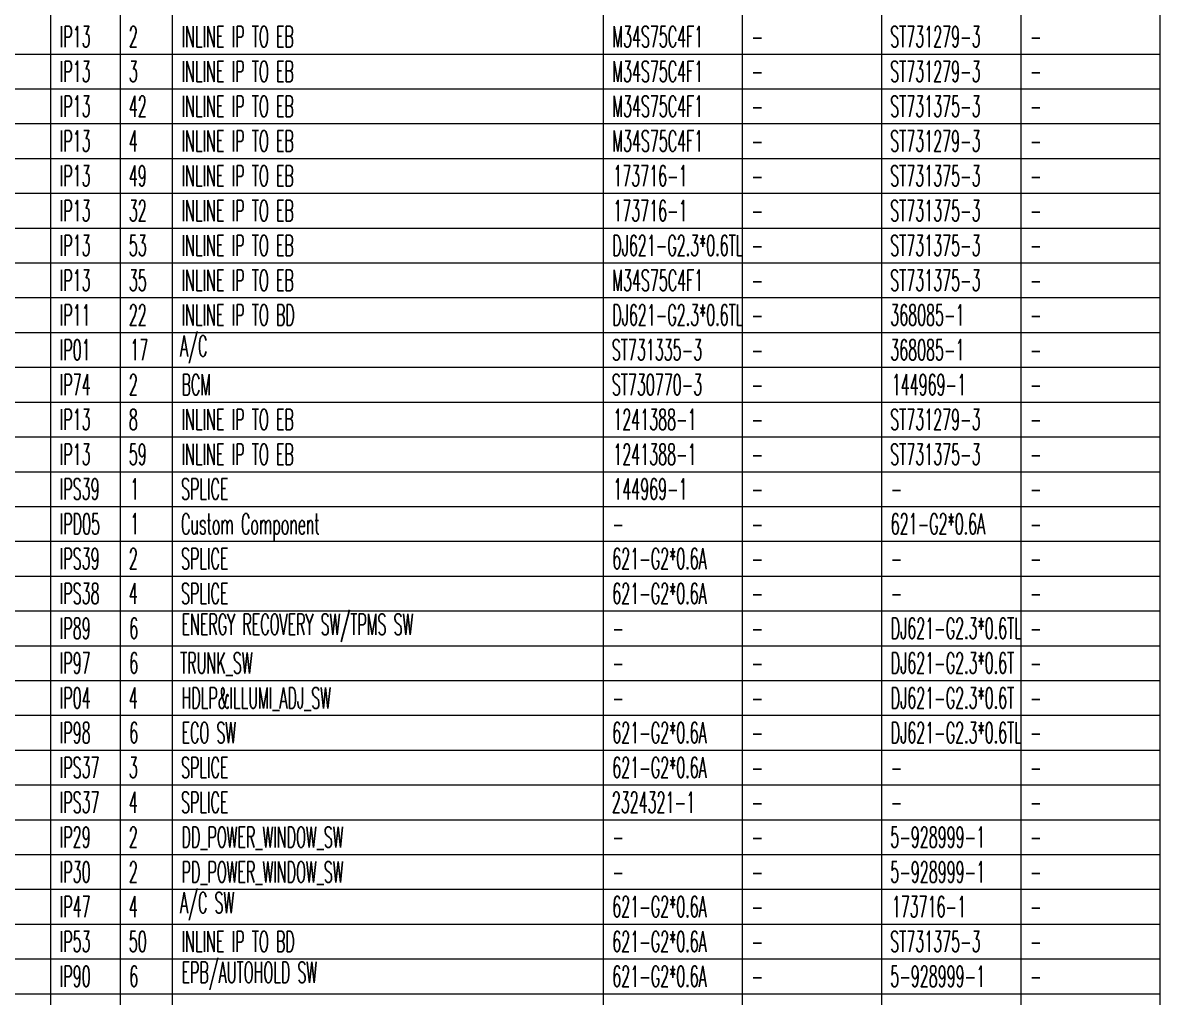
# Model space of a CAD drawing. Header units: inches. Extents: x 47316 to 59086, y 3141 to 11743.
# Drawn here: x 54927.5 to 55090.9, y 8649.7 to 8789.7 of the extents above; entities that cross this region are included whole.
import ezdxf

# ---------------------------------------------------------------- set-up
doc = ezdxf.new("R2010")
doc.units = ezdxf.units.IN
doc.header["$MEASUREMENT"] = 0
doc.styles.get("Standard").update_dxf_attribs({"font": ''})
doc.styles.get('Standard').set_extended_font_data('SimSun')

msp = doc.modelspace()

# ---------------------------------------------------------------- linework, layer by layer
at = {"color": 0, "linetype": 'Continuous', "lineweight": 15}
for p, q in [((54931.56, 8425.24), (54931.56, 8930.24)), ((54941.56, 8425.24), (54941.56, 8930.24)), ((54949.06, 8425.24), (54949.06, 8930.24)), ((55010.95, 8425.24), (55010.95, 8930.24)), ((55030.95, 8425.24), (55030.95, 8930.24)), ((55050.95, 8425.24), (55050.95, 8930.24)), ((55070.95, 8425.24), (55070.95, 8930.24)), ((55090.95, 8425.24), (55090.95, 8930.24)), ((54764.1, 8785.24), (55090.95, 8785.24)), ((54764.1, 8780.24), (55090.95, 8780.24)), ((54764.1, 8775.24), (55090.95, 8775.24)), ((54764.1, 8770.24), (55090.95, 8770.24)), ((54764.1, 8765.24), (55090.95, 8765.24)), ((54764.1, 8760.24), (55090.95, 8760.24)), ((54764.1, 8755.24), (55090.95, 8755.24)), ((54764.1, 8750.24), (55090.95, 8750.24)), ((54764.1, 8745.24), (55090.95, 8745.24)), ((54764.1, 8740.24), (55090.95, 8740.24)), ((54764.1, 8735.24), (55090.95, 8735.24)), ((54764.1, 8730.24), (55090.95, 8730.24)), ((54764.1, 8725.24), (55090.95, 8725.24)), ((54764.1, 8720.24), (55090.95, 8720.24)), ((54764.1, 8715.24), (55090.95, 8715.24)), ((54764.1, 8710.24), (55090.95, 8710.24)), ((54764.1, 8705.24), (55090.95, 8705.24)), ((54764.1, 8700.24), (55090.95, 8700.24)), ((54764.1, 8695.24), (55090.95, 8695.24)), ((54764.1, 8690.24), (55090.95, 8690.24)), ((54764.1, 8685.24), (55090.95, 8685.24)), ((54764.1, 8680.24), (55090.95, 8680.24)), ((54764.1, 8675.24), (55090.95, 8675.24)), ((54764.1, 8670.24), (55090.95, 8670.24)), ((54764.1, 8665.24), (55090.95, 8665.24)), ((54764.1, 8660.24), (55090.95, 8660.24)), ((54764.1, 8655.24), (55090.95, 8655.24)), ((54764.1, 8650.24), (55090.95, 8650.24))]:
    msp.add_line(p, q, dxfattribs=at)

# ---------------------------------------------------------------- texts
at = {"color": 7, "linetype": 'Continuous', "lineweight": 15, "char_height": 3, "attachment_point": 1}
for s, insert, width in [('\\Fromans.shx;\\W0.5000000000;\\T1.0000000000;\\o\\lIP13', (54932.84, 8789.24), 4.9286), ('\\Fromans.shx;\\W0.5000000000;\\T1.0000000000;\\o\\l2', (54942.77, 8789.24), 1.4286), ('\\Fromans.shx;\\W0.5000000000;\\T1.0000000000;\\o\\lINLINE IP TO EB', (54950.34, 8789.24), 19), ('\\Fromans.shx;\\W0.5000000000;\\T1.0000000000;\\o\\lM34S75C4F1', (55012.23, 8789.24), 14.5), ('\\Fromans.shx;\\W0.5000000000;\\T1.0000000000;\\o\\lST731279-3', (55052.16, 8789.24), 14.4286), ('\\Fromans.shx;\\W0.5000000000;\\T1.0000000000;\\o\\l-', (55032.23, 8789.24), 1.8571), ('\\Fromans.shx;\\W0.5000000000;\\T1.0000000000;\\o\\l-', (55072.23, 8789.24), 1.8571), ('\\Fromans.shx;\\W0.5000000000;\\T1.0000000000;\\o\\lIP13', (54932.84, 8784.24), 4.9286), ('\\Fromans.shx;\\W0.5000000000;\\T1.0000000000;\\o\\l3', (54942.77, 8784.24), 1.4286), ('\\Fromans.shx;\\W0.5000000000;\\T1.0000000000;\\o\\lINLINE IP TO EB', (54950.34, 8784.24), 19), ('\\Fromans.shx;\\W0.5000000000;\\T1.0000000000;\\o\\lM34S75C4F1', (55012.23, 8784.24), 14.5), ('\\Fromans.shx;\\W0.5000000000;\\T1.0000000000;\\o\\lST731279-3', (55052.16, 8784.24), 14.4286), ('\\Fromans.shx;\\W0.5000000000;\\T1.0000000000;\\o\\l-', (55032.23, 8784.24), 1.8571), ('\\Fromans.shx;\\W0.5000000000;\\T1.0000000000;\\o\\l-', (55072.23, 8784.24), 1.8571), ('\\Fromans.shx;\\W0.5000000000;\\T1.0000000000;\\o\\lIP13', (54932.84, 8779.24), 4.9286), ('\\Fromans.shx;\\W0.5000000000;\\T1.0000000000;\\o\\l42', (54942.77, 8779.24), 2.8571), ('\\Fromans.shx;\\W0.5000000000;\\T1.0000000000;\\o\\lINLINE IP TO EB', (54950.34, 8779.24), 19), ('\\Fromans.shx;\\W0.5000000000;\\T1.0000000000;\\o\\lM34S75C4F1', (55012.23, 8779.24), 14.5), ('\\Fromans.shx;\\W0.5000000000;\\T1.0000000000;\\o\\lST731375-3', (55052.16, 8779.24), 14.4286), ('\\Fromans.shx;\\W0.5000000000;\\T1.0000000000;\\o\\l-', (55032.23, 8779.24), 1.8571), ('\\Fromans.shx;\\W0.5000000000;\\T1.0000000000;\\o\\l-', (55072.23, 8779.24), 1.8571), ('\\Fromans.shx;\\W0.5000000000;\\T1.0000000000;\\o\\lIP13', (54932.84, 8774.24), 4.9286), ('\\Fromans.shx;\\W0.5000000000;\\T1.0000000000;\\o\\l4', (54942.77, 8774.24), 1.4286), ('\\Fromans.shx;\\W0.5000000000;\\T1.0000000000;\\o\\lINLINE IP TO EB', (54950.34, 8774.24), 19), ('\\Fromans.shx;\\W0.5000000000;\\T1.0000000000;\\o\\lM34S75C4F1', (55012.23, 8774.24), 14.5), ('\\Fromans.shx;\\W0.5000000000;\\T1.0000000000;\\o\\lST731279-3', (55052.16, 8774.24), 14.4286), ('\\Fromans.shx;\\W0.5000000000;\\T1.0000000000;\\o\\l-', (55032.23, 8774.24), 1.8571), ('\\Fromans.shx;\\W0.5000000000;\\T1.0000000000;\\o\\l-', (55072.23, 8774.24), 1.8571), ('\\Fromans.shx;\\W0.5000000000;\\T1.0000000000;\\o\\lIP13', (54932.84, 8769.24), 4.9286), ('\\Fromans.shx;\\W0.5000000000;\\T1.0000000000;\\o\\l49', (54942.77, 8769.24), 2.8571), ('\\Fromans.shx;\\W0.5000000000;\\T1.0000000000;\\o\\lINLINE IP TO EB', (54950.34, 8769.24), 19), ('\\Fromans.shx;\\W0.5000000000;\\T1.0000000000;\\o\\l173716-1', (55012.38, 8769.24), 11.8571), ('\\Fromans.shx;\\W0.5000000000;\\T1.0000000000;\\o\\lST731375-3', (55052.16, 8769.24), 14.4286), ('\\Fromans.shx;\\W0.5000000000;\\T1.0000000000;\\o\\l-', (55032.23, 8769.24), 1.8571), ('\\Fromans.shx;\\W0.5000000000;\\T1.0000000000;\\o\\l-', (55072.23, 8769.24), 1.8571), ('\\Fromans.shx;\\W0.5000000000;\\T1.0000000000;\\o\\lIP13', (54932.84, 8764.24), 4.9286), ('\\Fromans.shx;\\W0.5000000000;\\T1.0000000000;\\o\\l32', (54942.77, 8764.24), 2.8571), ('\\Fromans.shx;\\W0.5000000000;\\T1.0000000000;\\o\\lINLINE IP TO EB', (54950.34, 8764.24), 19), ('\\Fromans.shx;\\W0.5000000000;\\T1.0000000000;\\o\\l173716-1', (55012.38, 8764.24), 11.8571), ('\\Fromans.shx;\\W0.5000000000;\\T1.0000000000;\\o\\lST731375-3', (55052.16, 8764.24), 14.4286), ('\\Fromans.shx;\\W0.5000000000;\\T1.0000000000;\\o\\l-', (55032.23, 8764.24), 1.8571), ('\\Fromans.shx;\\W0.5000000000;\\T1.0000000000;\\o\\l-', (55072.23, 8764.24), 1.8571), ('\\Fromans.shx;\\W0.5000000000;\\T1.0000000000;\\o\\lIP13', (54932.84, 8759.24), 4.9286), ('\\Fromans.shx;\\W0.5000000000;\\T1.0000000000;\\o\\l53', (54942.77, 8759.24), 2.8571), ('\\Fromans.shx;\\W0.5000000000;\\T1.0000000000;\\o\\lINLINE IP TO EB', (54950.34, 8759.24), 19), ('\\Fromans.shx;\\W0.5000000000;\\T1.0000000000;\\o\\lDJ621-G2.3*0.6TL', (55012.23, 8759.24), 20.9286), ('\\Fromans.shx;\\W0.5000000000;\\T1.0000000000;\\o\\lST731375-3', (55052.16, 8759.24), 14.4286), ('\\Fromans.shx;\\W0.5000000000;\\T1.0000000000;\\o\\l-', (55032.23, 8759.24), 1.8571), ('\\Fromans.shx;\\W0.5000000000;\\T1.0000000000;\\o\\l-', (55072.23, 8759.24), 1.8571), ('\\Fromans.shx;\\W0.5000000000;\\T1.0000000000;\\o\\lIP13', (54932.84, 8754.24), 4.9286), ('\\Fromans.shx;\\W0.5000000000;\\T1.0000000000;\\o\\l35', (54942.77, 8754.24), 2.8571), ('\\Fromans.shx;\\W0.5000000000;\\T1.0000000000;\\o\\lINLINE IP TO EB', (54950.34, 8754.24), 19), ('\\Fromans.shx;\\W0.5000000000;\\T1.0000000000;\\o\\lM34S75C4F1', (55012.23, 8754.24), 14.5), ('\\Fromans.shx;\\W0.5000000000;\\T1.0000000000;\\o\\lST731375-3', (55052.16, 8754.24), 14.4286), ('\\Fromans.shx;\\W0.5000000000;\\T1.0000000000;\\o\\l-', (55032.23, 8754.24), 1.8571), ('\\Fromans.shx;\\W0.5000000000;\\T1.0000000000;\\o\\l-', (55072.23, 8754.24), 1.8571), ('\\Fromans.shx;\\W0.5000000000;\\T1.0000000000;\\o\\lIP11', (54932.84, 8749.24), 4.9286), ('\\Fromans.shx;\\W0.5000000000;\\T1.0000000000;\\o\\l22', (54942.77, 8749.24), 2.8571), ('\\Fromans.shx;\\W0.5000000000;\\T1.0000000000;\\o\\lINLINE IP TO BD', (54950.34, 8749.24), 19.1429), ('\\Fromans.shx;\\W0.5000000000;\\T1.0000000000;\\o\\lDJ621-G2.3*0.6TL', (55012.23, 8749.24), 20.9286), ('\\Fromans.shx;\\W0.5000000000;\\T1.0000000000;\\o\\l368085-1', (55052.16, 8749.24), 11.8571), ('\\Fromans.shx;\\W0.5000000000;\\T1.0000000000;\\o\\l-', (55032.23, 8749.24), 1.8571), ('\\Fromans.shx;\\W0.5000000000;\\T1.0000000000;\\o\\l-', (55072.23, 8749.24), 1.8571), ('\\Fromans.shx;\\W0.5000000000;\\T1.0000000000;\\o\\lA/C', (54950.13, 8744.81), 4.3571), ('\\Fromans.shx;\\W0.5000000000;\\T1.0000000000;\\o\\lIP01', (54932.84, 8744.24), 4.9286), ('\\Fromans.shx;\\W0.5000000000;\\T1.0000000000;\\o\\l17', (54942.99, 8744.24), 2.8571), ('\\Fromans.shx;\\W0.5000000000;\\T1.0000000000;\\o\\lST731335-3', (55012.16, 8744.24), 14.4286), ('\\Fromans.shx;\\W0.5000000000;\\T1.0000000000;\\o\\l368085-1', (55052.16, 8744.24), 11.8571), ('\\Fromans.shx;\\W0.5000000000;\\T1.0000000000;\\o\\l-', (55032.23, 8744.24), 1.8571), ('\\Fromans.shx;\\W0.5000000000;\\T1.0000000000;\\o\\l-', (55072.23, 8744.24), 1.8571), ('\\Fromans.shx;\\W0.5000000000;\\T1.0000000000;\\o\\lIP74', (54932.84, 8739.24), 4.9286), ('\\Fromans.shx;\\W0.5000000000;\\T1.0000000000;\\o\\l2', (54942.77, 8739.24), 1.4286), ('\\Fromans.shx;\\W0.5000000000;\\T1.0000000000;\\o\\lBCM', (54950.34, 8739.24), 4.7143), ('\\Fromans.shx;\\W0.5000000000;\\T1.0000000000;\\o\\lST730770-3', (55012.16, 8739.24), 14.4286), ('\\Fromans.shx;\\W0.5000000000;\\T1.0000000000;\\o\\l144969-1', (55052.38, 8739.24), 11.8571), ('\\Fromans.shx;\\W0.5000000000;\\T1.0000000000;\\o\\l-', (55032.23, 8739.24), 1.8571), ('\\Fromans.shx;\\W0.5000000000;\\T1.0000000000;\\o\\l-', (55072.23, 8739.24), 1.8571), ('\\Fromans.shx;\\W0.5000000000;\\T1.0000000000;\\o\\lIP13', (54932.84, 8734.24), 4.9286), ('\\Fromans.shx;\\W0.5000000000;\\T1.0000000000;\\o\\l8', (54942.77, 8734.24), 1.4286), ('\\Fromans.shx;\\W0.5000000000;\\T1.0000000000;\\o\\lINLINE IP TO EB', (54950.34, 8734.24), 19), ('\\Fromans.shx;\\W0.5000000000;\\T1.0000000000;\\o\\l1241388-1', (55012.38, 8734.24), 13.2857), ('\\Fromans.shx;\\W0.5000000000;\\T1.0000000000;\\o\\lST731279-3', (55052.16, 8734.24), 14.4286), ('\\Fromans.shx;\\W0.5000000000;\\T1.0000000000;\\o\\l-', (55032.23, 8734.24), 1.8571), ('\\Fromans.shx;\\W0.5000000000;\\T1.0000000000;\\o\\l-', (55072.23, 8734.24), 1.8571), ('\\Fromans.shx;\\W0.5000000000;\\T1.0000000000;\\o\\lIP13', (54932.84, 8729.24), 4.9286), ('\\Fromans.shx;\\W0.5000000000;\\T1.0000000000;\\o\\l59', (54942.77, 8729.24), 2.8571), ('\\Fromans.shx;\\W0.5000000000;\\T1.0000000000;\\o\\lINLINE IP TO EB', (54950.34, 8729.24), 19), ('\\Fromans.shx;\\W0.5000000000;\\T1.0000000000;\\o\\l1241388-1', (55012.38, 8729.24), 13.2857), ('\\Fromans.shx;\\W0.5000000000;\\T1.0000000000;\\o\\lST731375-3', (55052.16, 8729.24), 14.4286), ('\\Fromans.shx;\\W0.5000000000;\\T1.0000000000;\\o\\l-', (55032.23, 8729.24), 1.8571), ('\\Fromans.shx;\\W0.5000000000;\\T1.0000000000;\\o\\l-', (55072.23, 8729.24), 1.8571), ('\\Fromans.shx;\\W0.5000000000;\\T1.0000000000;\\o\\lIPS39', (54932.84, 8724.24), 6.3571), ('\\Fromans.shx;\\W0.5000000000;\\T1.0000000000;\\o\\l1', (54942.99, 8724.24), 1.4286), ('\\Fromans.shx;\\W0.5000000000;\\T1.0000000000;\\o\\lSPLICE', (54950.27, 8724.24), 7.5714), ('\\Fromans.shx;\\W0.5000000000;\\T1.0000000000;\\o\\l144969-1', (55012.38, 8724.24), 11.8571), ('\\Fromans.shx;\\W0.5000000000;\\T1.0000000000;\\o\\l-', (55032.23, 8724.24), 1.8571), ('\\Fromans.shx;\\W0.5000000000;\\T1.0000000000;\\o\\l-', (55052.23, 8724.24), 1.8571), ('\\Fromans.shx;\\W0.5000000000;\\T1.0000000000;\\o\\l-', (55072.23, 8724.24), 1.8571), ('\\Fromans.shx;\\W0.5000000000;\\T1.0000000000;\\o\\lIPD05', (54932.84, 8719.24), 6.4286), ('\\Fromans.shx;\\W0.5000000000;\\T1.0000000000;\\o\\l1', (54942.99, 8719.24), 1.4286), ('\\Fromans.shx;\\W0.5000000000;\\T1.0000000000;\\o\\lCustom Component', (54950.27, 8719.24), 22.5), ('\\Fromans.shx;\\W0.5000000000;\\T1.0000000000;\\o\\l621-G2*0.6A', (55052.23, 8719.24), 15.0714), ('\\Fromans.shx;\\W0.5000000000;\\T1.0000000000;\\o\\l-', (55012.23, 8719.24), 1.8571), ('\\Fromans.shx;\\W0.5000000000;\\T1.0000000000;\\o\\l-', (55032.23, 8719.24), 1.8571), ('\\Fromans.shx;\\W0.5000000000;\\T1.0000000000;\\o\\l-', (55072.23, 8719.24), 1.8571), ('\\Fromans.shx;\\W0.5000000000;\\T1.0000000000;\\o\\lIPS39', (54932.84, 8714.24), 6.3571), ('\\Fromans.shx;\\W0.5000000000;\\T1.0000000000;\\o\\l2', (54942.77, 8714.24), 1.4286), ('\\Fromans.shx;\\W0.5000000000;\\T1.0000000000;\\o\\lSPLICE', (54950.27, 8714.24), 7.5714), ('\\Fromans.shx;\\W0.5000000000;\\T1.0000000000;\\o\\l621-G2*0.6A', (55012.23, 8714.24), 15.0714), ('\\Fromans.shx;\\W0.5000000000;\\T1.0000000000;\\o\\l-', (55032.23, 8714.24), 1.8571), ('\\Fromans.shx;\\W0.5000000000;\\T1.0000000000;\\o\\l-', (55052.23, 8714.24), 1.8571), ('\\Fromans.shx;\\W0.5000000000;\\T1.0000000000;\\o\\l-', (55072.23, 8714.24), 1.8571), ('\\Fromans.shx;\\W0.5000000000;\\T1.0000000000;\\o\\lIPS38', (54932.84, 8709.24), 6.3571), ('\\Fromans.shx;\\W0.5000000000;\\T1.0000000000;\\o\\l4', (54942.77, 8709.24), 1.4286), ('\\Fromans.shx;\\W0.5000000000;\\T1.0000000000;\\o\\lSPLICE', (54950.27, 8709.24), 7.5714), ('\\Fromans.shx;\\W0.5000000000;\\T1.0000000000;\\o\\l621-G2*0.6A', (55012.23, 8709.24), 15.0714), ('\\Fromans.shx;\\W0.5000000000;\\T1.0000000000;\\o\\l-', (55032.23, 8709.24), 1.8571), ('\\Fromans.shx;\\W0.5000000000;\\T1.0000000000;\\o\\l-', (55052.23, 8709.24), 1.8571), ('\\Fromans.shx;\\W0.5000000000;\\T1.0000000000;\\o\\l-', (55072.23, 8709.24), 1.8571), ('\\Fromans.shx;\\W0.5000000000;\\T1.0000000000;\\o\\lIP89', (54932.84, 8704.24), 4.9286), ('\\Fromans.shx;\\W0.5000000000;\\T1.0000000000;\\o\\l6', (54942.84, 8704.24), 1.4286), ('\\Fromans.shx;\\W0.5000000000;\\T1.0000000000;\\o\\lENERGY RECOVERY SW/TPMS SW', (54950.34, 8704.81), 38.0714), ('\\Fromans.shx;\\W0.5000000000;\\T1.0000000000;\\o\\lDJ621-G2.3*0.6TL', (55052.23, 8704.24), 20.9286), ('\\Fromans.shx;\\W0.5000000000;\\T1.0000000000;\\o\\l-', (55012.23, 8704.24), 1.8571), ('\\Fromans.shx;\\W0.5000000000;\\T1.0000000000;\\o\\l-', (55032.23, 8704.24), 1.8571), ('\\Fromans.shx;\\W0.5000000000;\\T1.0000000000;\\o\\l-', (55072.23, 8704.24), 1.8571), ('\\Fromans.shx;\\W0.5000000000;\\T1.0000000000;\\o\\lIP97', (54932.84, 8699.24), 4.9286), ('\\Fromans.shx;\\W0.5000000000;\\T1.0000000000;\\o\\l6', (54942.84, 8699.24), 1.4286), ('\\Fromans.shx;\\W0.5000000000;\\T1.0000000000;\\o\\lTRUNK_SW', (54950.13, 8699.24), 12.1429), ('\\Fromans.shx;\\W0.5000000000;\\T1.0000000000;\\o\\lDJ621-G2.3*0.6T', (55052.23, 8699.24), 19.7143), ('\\Fromans.shx;\\W0.5000000000;\\T1.0000000000;\\o\\l-', (55012.23, 8699.24), 1.8571), ('\\Fromans.shx;\\W0.5000000000;\\T1.0000000000;\\o\\l-', (55032.23, 8699.24), 1.8571), ('\\Fromans.shx;\\W0.5000000000;\\T1.0000000000;\\o\\l-', (55072.23, 8699.24), 1.8571), ('\\Fromans.shx;\\W0.5000000000;\\T1.0000000000;\\o\\lIP04', (54932.84, 8694.24), 4.9286), ('\\Fromans.shx;\\W0.5000000000;\\T1.0000000000;\\o\\l4', (54942.77, 8694.24), 1.4286), ('\\Fromans.shx;\\W0.5000000000;\\T1.0000000000;\\o\\lHDLP&ILLUMI_ADJ_SW', (54950.34, 8694.24), 25), ('\\Fromans.shx;\\W0.5000000000;\\T1.0000000000;\\o\\lDJ621-G2.3*0.6T', (55052.23, 8694.24), 19.7143), ('\\Fromans.shx;\\W0.5000000000;\\T1.0000000000;\\o\\l-', (55012.23, 8694.24), 1.8571), ('\\Fromans.shx;\\W0.5000000000;\\T1.0000000000;\\o\\l-', (55032.23, 8694.24), 1.8571), ('\\Fromans.shx;\\W0.5000000000;\\T1.0000000000;\\o\\l-', (55072.23, 8694.24), 1.8571), ('\\Fromans.shx;\\W0.5000000000;\\T1.0000000000;\\o\\lIP98', (54932.84, 8689.24), 4.9286), ('\\Fromans.shx;\\W0.5000000000;\\T1.0000000000;\\o\\l6', (54942.84, 8689.24), 1.4286), ('\\Fromans.shx;\\W0.5000000000;\\T1.0000000000;\\o\\lECO SW', (54950.34, 8689.24), 9.0714), ('\\Fromans.shx;\\W0.5000000000;\\T1.0000000000;\\o\\l621-G2*0.6A', (55012.23, 8689.24), 15.0714), ('\\Fromans.shx;\\W0.5000000000;\\T1.0000000000;\\o\\lDJ621-G2.3*0.6TL', (55052.23, 8689.24), 20.9286), ('\\Fromans.shx;\\W0.5000000000;\\T1.0000000000;\\o\\l-', (55032.23, 8689.24), 1.8571), ('\\Fromans.shx;\\W0.5000000000;\\T1.0000000000;\\o\\l-', (55072.23, 8689.24), 1.8571), ('\\Fromans.shx;\\W0.5000000000;\\T1.0000000000;\\o\\lIPS37', (54932.84, 8684.24), 6.3571), ('\\Fromans.shx;\\W0.5000000000;\\T1.0000000000;\\o\\l3', (54942.77, 8684.24), 1.4286), ('\\Fromans.shx;\\W0.5000000000;\\T1.0000000000;\\o\\lSPLICE', (54950.27, 8684.24), 7.5714), ('\\Fromans.shx;\\W0.5000000000;\\T1.0000000000;\\o\\l621-G2*0.6A', (55012.23, 8684.24), 15.0714), ('\\Fromans.shx;\\W0.5000000000;\\T1.0000000000;\\o\\l-', (55032.23, 8684.24), 1.8571), ('\\Fromans.shx;\\W0.5000000000;\\T1.0000000000;\\o\\l-', (55052.23, 8684.24), 1.8571), ('\\Fromans.shx;\\W0.5000000000;\\T1.0000000000;\\o\\l-', (55072.23, 8684.24), 1.8571), ('\\Fromans.shx;\\W0.5000000000;\\T1.0000000000;\\o\\lIPS37', (54932.84, 8679.24), 6.3571), ('\\Fromans.shx;\\W0.5000000000;\\T1.0000000000;\\o\\l4', (54942.77, 8679.24), 1.4286), ('\\Fromans.shx;\\W0.5000000000;\\T1.0000000000;\\o\\lSPLICE', (54950.27, 8679.24), 7.5714), ('\\Fromans.shx;\\W0.5000000000;\\T1.0000000000;\\o\\l2324321-1', (55012.16, 8679.24), 13.2857), ('\\Fromans.shx;\\W0.5000000000;\\T1.0000000000;\\o\\l-', (55032.23, 8679.24), 1.8571), ('\\Fromans.shx;\\W0.5000000000;\\T1.0000000000;\\o\\l-', (55052.23, 8679.24), 1.8571), ('\\Fromans.shx;\\W0.5000000000;\\T1.0000000000;\\o\\l-', (55072.23, 8679.24), 1.8571), ('\\Fromans.shx;\\W0.5000000000;\\T1.0000000000;\\o\\lIP29', (54932.84, 8674.24), 4.9286), ('\\Fromans.shx;\\W0.5000000000;\\T1.0000000000;\\o\\l2', (54942.77, 8674.24), 1.4286), ('\\Fromans.shx;\\W0.5000000000;\\T1.0000000000;\\o\\lDD_POWER_WINDOW_SW', (54950.34, 8674.24), 27.5714), ('\\Fromans.shx;\\W0.5000000000;\\T1.0000000000;\\o\\l5-928999-1', (55052.16, 8674.24), 15.1429), ('\\Fromans.shx;\\W0.5000000000;\\T1.0000000000;\\o\\l-', (55012.23, 8674.24), 1.8571), ('\\Fromans.shx;\\W0.5000000000;\\T1.0000000000;\\o\\l-', (55032.23, 8674.24), 1.8571), ('\\Fromans.shx;\\W0.5000000000;\\T1.0000000000;\\o\\l-', (55072.23, 8674.24), 1.8571), ('\\Fromans.shx;\\W0.5000000000;\\T1.0000000000;\\o\\lIP30', (54932.84, 8669.24), 4.9286), ('\\Fromans.shx;\\W0.5000000000;\\T1.0000000000;\\o\\l2', (54942.77, 8669.24), 1.4286), ('\\Fromans.shx;\\W0.5000000000;\\T1.0000000000;\\o\\lPD_POWER_WINDOW_SW', (54950.34, 8669.24), 27.5714), ('\\Fromans.shx;\\W0.5000000000;\\T1.0000000000;\\o\\l5-928999-1', (55052.16, 8669.24), 15.1429), ('\\Fromans.shx;\\W0.5000000000;\\T1.0000000000;\\o\\l-', (55012.23, 8669.24), 1.8571), ('\\Fromans.shx;\\W0.5000000000;\\T1.0000000000;\\o\\l-', (55032.23, 8669.24), 1.8571), ('\\Fromans.shx;\\W0.5000000000;\\T1.0000000000;\\o\\l-', (55072.23, 8669.24), 1.8571), ('\\Fromans.shx;\\W0.5000000000;\\T1.0000000000;\\o\\lA/C SW', (54950.13, 8664.81), 9), ('\\Fromans.shx;\\W0.5000000000;\\T1.0000000000;\\o\\lIP47', (54932.84, 8664.24), 4.9286), ('\\Fromans.shx;\\W0.5000000000;\\T1.0000000000;\\o\\l4', (54942.77, 8664.24), 1.4286), ('\\Fromans.shx;\\W0.5000000000;\\T1.0000000000;\\o\\l621-G2*0.6A', (55012.23, 8664.24), 15.0714), ('\\Fromans.shx;\\W0.5000000000;\\T1.0000000000;\\o\\l173716-1', (55052.38, 8664.24), 11.8571), ('\\Fromans.shx;\\W0.5000000000;\\T1.0000000000;\\o\\l-', (55032.23, 8664.24), 1.8571), ('\\Fromans.shx;\\W0.5000000000;\\T1.0000000000;\\o\\l-', (55072.23, 8664.24), 1.8571), ('\\Fromans.shx;\\W0.5000000000;\\T1.0000000000;\\o\\lIP53', (54932.84, 8659.24), 4.9286), ('\\Fromans.shx;\\W0.5000000000;\\T1.0000000000;\\o\\l50', (54942.77, 8659.24), 2.8571), ('\\Fromans.shx;\\W0.5000000000;\\T1.0000000000;\\o\\lINLINE IP TO BD', (54950.34, 8659.24), 19.1429), ('\\Fromans.shx;\\W0.5000000000;\\T1.0000000000;\\o\\l621-G2*0.6A', (55012.23, 8659.24), 15.0714), ('\\Fromans.shx;\\W0.5000000000;\\T1.0000000000;\\o\\lST731375-3', (55052.16, 8659.24), 14.4286), ('\\Fromans.shx;\\W0.5000000000;\\T1.0000000000;\\o\\l-', (55032.23, 8659.24), 1.8571), ('\\Fromans.shx;\\W0.5000000000;\\T1.0000000000;\\o\\l-', (55072.23, 8659.24), 1.8571), ('\\Fromans.shx;\\W0.5000000000;\\T1.0000000000;\\o\\lEPB/AUTOHOLD SW', (54950.34, 8654.81), 22), ('\\Fromans.shx;\\W0.5000000000;\\T1.0000000000;\\o\\lIP90', (54932.84, 8654.24), 4.9286), ('\\Fromans.shx;\\W0.5000000000;\\T1.0000000000;\\o\\l6', (54942.84, 8654.24), 1.4286), ('\\Fromans.shx;\\W0.5000000000;\\T1.0000000000;\\o\\l621-G2*0.6A', (55012.23, 8654.24), 15.0714), ('\\Fromans.shx;\\W0.5000000000;\\T1.0000000000;\\o\\l5-928999-1', (55052.16, 8654.24), 15.1429), ('\\Fromans.shx;\\W0.5000000000;\\T1.0000000000;\\o\\l-', (55032.23, 8654.24), 1.8571), ('\\Fromans.shx;\\W0.5000000000;\\T1.0000000000;\\o\\l-', (55072.23, 8654.24), 1.8571)]:
    msp.add_mtext(s, dxfattribs=dict(at, insert=insert, width=width))

doc.saveas('drawing.dxf')
